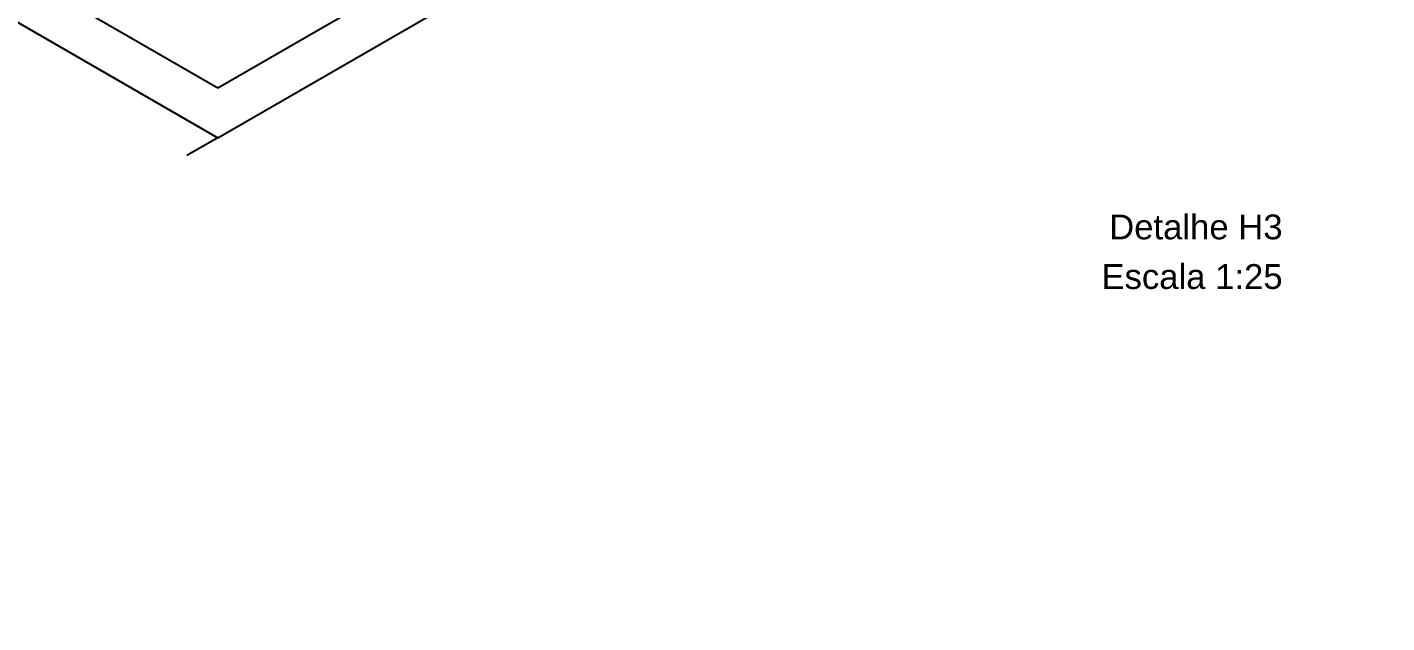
# Model space of a CAD drawing. Header units: millimetres. Extents: x 40 to 499, y -93 to 187.
# Drawn here: x 195.38 to 211.82, y 47.09 to 54.3 of the extents above; entities that cross this region are included whole.
import ezdxf

# ---------------------------------------------------------------- set-up
doc = ezdxf.new("R2010")
doc.units = ezdxf.units.MM
doc.header["$MEASUREMENT"] = 0
doc.layers.add('. Layaot', color=8, linetype='Continuous')
doc.layers.add('DI-Títulos', color=3, linetype='Continuous', lineweight=5)
doc.styles.add('Arial', font='arial.ttf')

msp = doc.modelspace()

# ---------------------------------------------------------------- linework, layer by layer
at = {"layer": '. Layaot'}
for p, q in [((197.688, 52.959), (210.569, 60.396)), ((185.736, 59.86), (197.688, 52.959)), ((197.688, 53.559), (192.492, 56.559)), ((201.499, 55.759), (197.688, 53.559)), ((197.688, 52.959), (197.313, 52.743))]:
    msp.add_line(p, q, dxfattribs=at)
msp.add_circle((169.946, 37.038), 130.183)

# ---------------------------------------------------------------- texts
at = {"layer": 'DI-Títulos', "char_height": 0.3, "attachment_point": 9, "line_spacing_factor": 0.6, "style": 'Arial'}
for s, insert, width in [('Detalhe H3', (210.559, 51.727), 4.19268), ('Escala 1:25', (210.559, 51.127), 4.37973)]:
    msp.add_mtext(s, dxfattribs=dict(at, insert=insert, width=width))

doc.saveas('drawing.dxf')
